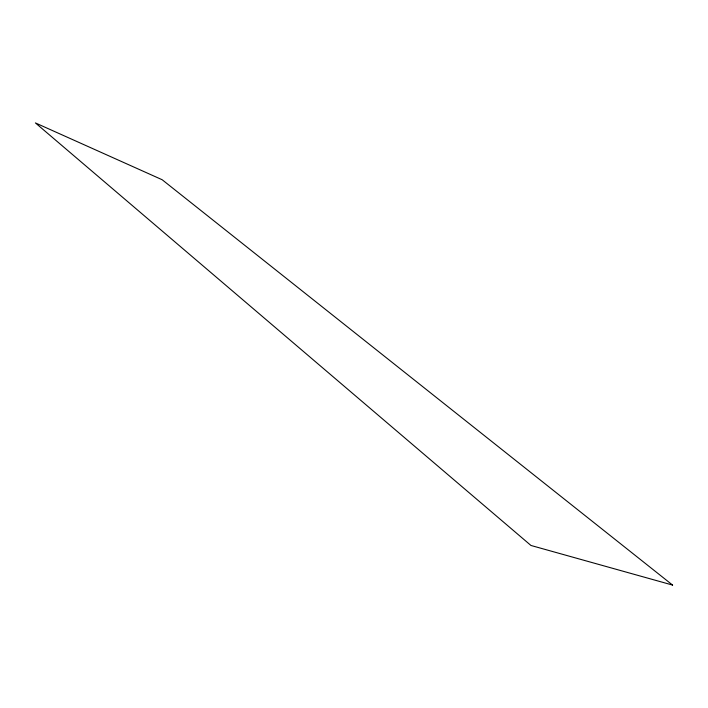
<?xml version="1.0" encoding="UTF-8"?>
<svg xmlns="http://www.w3.org/2000/svg" width="708" height="708" viewBox="0 0 708 708"><rect width="100%" height="100%" fill="white"/><g stroke="black" fill="none" stroke-linecap="round" stroke-linejoin="round"><path stroke-width="1.06" d="M672.6 585.082L530.965 545.47L35.4 122.918L162.167 179.743L672.6 585.082"/></g></svg>
